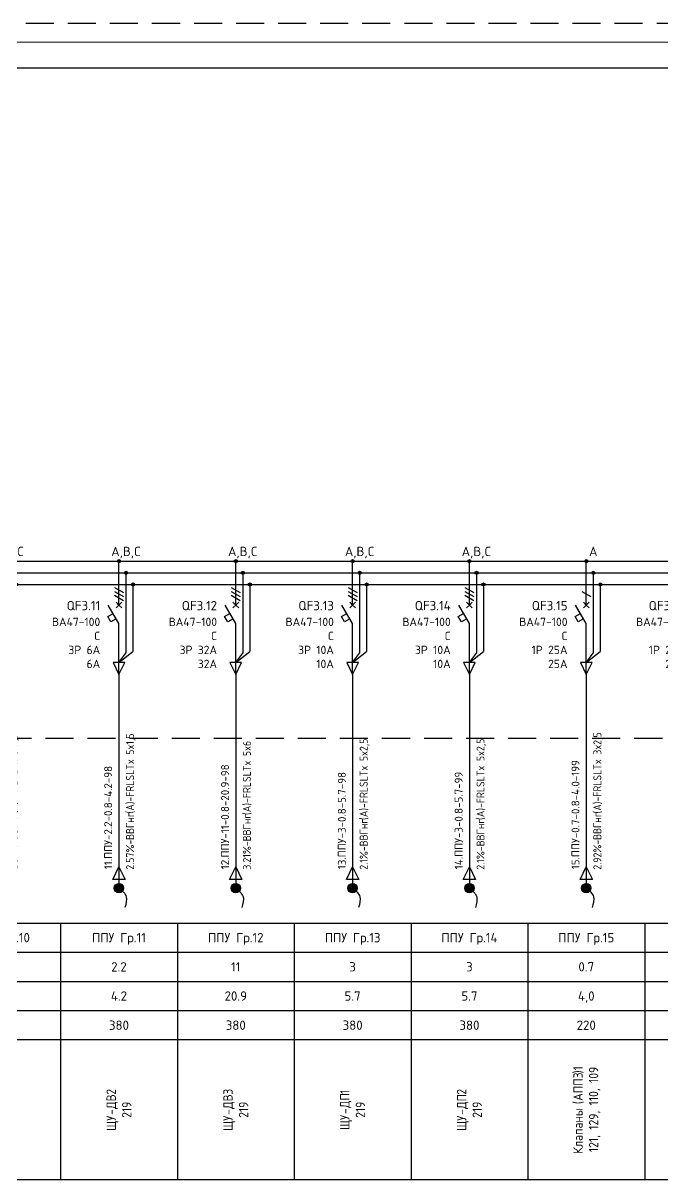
# Model space of a CAD drawing. Header units: millimetres. Extents: x -4379 to 694, y -18291 to 2656.
# Drawn here: x -1920.4 to -1783.7, y -1529.5 to -1281.7 of the extents above; entities that cross this region are included whole.
import ezdxf
from ezdxf.enums import TextEntityAlignment as Align

# ---------------------------------------------------------------- set-up
doc = ezdxf.new("R2010")
doc.units = ezdxf.units.MM
doc.linetypes.add('ACAD_ISO016W100', pattern=[9, 6, -3])
for name, color, linetype, lineweight in [('EL_TX', 7, 'Continuous', 25), ('ЭС АВ', 7, 'Continuous', 18), ('ЭС рамка', 7, 'Continuous', 18)]:
    doc.layers.add(name, color=color, linetype=linetype, lineweight=lineweight)
for name, color, linetype in [('Автомат защитный', 7, 'Continuous'), ('Принципиальная схема КТП -для ОДНОЛИНЕЙКИ', 7, 'Continuous'), ('ПРОВОДНИКИ', 7, 'Continuous'), ('Секция ППУ', 7, 'Continuous')]:
    doc.layers.add(name, color=color, linetype=linetype)
doc.styles.add('SLD_Style', font='isocpeur.ttf', dxfattribs={"width": 0.9})

# ---------------------------------------------------------------- blocks, each defined once
blk = doc.blocks.new('*U58')
h = blk.add_hatch(color=256)
h.dxf.hatch_style = 1
edge = h.paths.add_edge_path()
edge.add_ellipse((12.5, 132.5), major_axis=(0, 0.333), ratio=1, start_angle=0, end_angle=360)
h = blk.add_hatch(color=256)
h.dxf.hatch_style = 1
edge = h.paths.add_edge_path()
edge.add_ellipse((14, 130), major_axis=(0, 0.333), ratio=1, start_angle=0, end_angle=360)
h = blk.add_hatch(color=256)
h.dxf.hatch_style = 1
edge = h.paths.add_edge_path()
edge.add_ellipse((15.5, 127.5), major_axis=(0, 0.333), ratio=1, start_angle=0, end_angle=360)
at = {"lineweight": 30}
for p, q in [((14, 129.67), (14, 123.11)), ((15.5, 127.17), (15.5, 113.13)), ((14, 123.11), (14, 112.8)), ((0, 55), (25, 55)), ((0, 55), (0, 0)), ((25, 55), (25, 0)), ((0, 48.75), (25, 48.75)), ((0, 42.5), (25, 42.5)), ((0, 36.25), (25, 36.25))]:
    blk.add_line(p, q, dxfattribs=at)
at = {"layer": 'Автомат защитный', "lineweight": 30}
for p, q in [((12.5, 123.11), (12.5, 132.17)), ((11.54, 126.87), (13.46, 125.76)), ((11.54, 126.04), (13.46, 124.93)), ((11.54, 125.2), (13.46, 124.09)), ((12.5, 119.17), (10.22, 123.11)), ((10.1, 120.66), (11.26, 121.32)), ((10.77, 119.5), (10.1, 120.66)), ((11.92, 120.17), (10.77, 119.5)), ((12.5, 108.54), (12.5, 119.17))]:
    blk.add_line(p, q, dxfattribs=at)
blk.add_ellipse((12.5, 132.5), major_axis=(0, 0.333), ratio=1, start_param=-1.570796, end_param=4.712389, dxfattribs=at)
at = {"layer": 'Принципиальная схема КТП -для ОДНОЛИНЕЙКИ', "lineweight": 30}
for p, q in [((12.5, 108.54), (12.5, 99.73)), ((11.19, 64.32), (12.5, 67.06)), ((12.5, 67.06), (13.81, 64.32)), ((13.81, 64.32), (11.19, 64.32)), ((12.5, 64.32), (12.5, 62.5))]:
    blk.add_line(p, q, dxfattribs=at)
at = {"layer": 'ПРОВОДНИКИ', "lineweight": 30}
for p, q in [((12.5, 110.81), (15.5, 113.13)), ((12.5, 110.81), (14, 112.8)), ((13.75, 110.81), (11.25, 110.81)), ((11.25, 110.81), (12.5, 108.2)), ((12.5, 108.2), (13.75, 110.81)), ((11.19, 64.31), (12.5, 67.06)), ((12.5, 67.06), (13.81, 64.31)), ((13.81, 64.31), (11.19, 64.31))]:
    blk.add_line(p, q, dxfattribs=at)
at = {"layer": 'ПРОВОДНИКИ', "lineweight": 30, "ltscale": 100}
blk.add_line((12.5, 99.73), (12.5, 64.32), dxfattribs=at)
at = {"layer": 'ПРОВОДНИКИ', "color": 7, "linetype": 'Continuous', "lineweight": 30}
for centre in [(14, 130), (15.5, 127.5), (15.5, 127.5)]:
    blk.add_ellipse(centre, major_axis=(0, 0.333), ratio=1, start_param=-1.570796, end_param=4.712389, dxfattribs=at)
at = {"layer": 'ЭС АВ', "color": 7, "lineweight": 30}
for q in [(11.88, 123.74), (11.88, 122.49), (13.12, 123.74), (13.12, 122.49)]:
    blk.add_line((12.5, 123.11), q, dxfattribs=at)
at = {"layer": 'ЭС рамка', "color": 7, "linetype": 'Continuous', "lineweight": 30}
for p, q in [((0, 132.5), (12.17, 132.5)), ((12.83, 132.5), (25, 132.5))]:
    blk.add_line(p, q, dxfattribs=at)
at = {"layer": 'ЭС рамка', "color": 5, "linetype": 'Continuous', "lineweight": 30}
for p, q in [((0, 130), (13.67, 130)), ((14.33, 130), (25, 130))]:
    blk.add_line(p, q, dxfattribs=at)
at = {"layer": 'ЭС рамка', "color": 94, "linetype": 'Continuous', "lineweight": 30}
for p, q in [((0, 127.5), (15.17, 127.5)), ((15.83, 127.5), (25, 127.5))]:
    blk.add_line(p, q, dxfattribs=at)
at = {"layer": 'ЭС рамка', "lineweight": 30}
for p, q in [((25, 30), (0, 30)), ((25, 0), (0, 0))]:
    blk.add_line(p, q, dxfattribs=at)
at = {"style": 'SLD_Style'}
for tag, p in [('LABEL', (12.5, 51.88)), ('INSTALLEDPOWER', (12.5, 45.63)), ('CURRENT', (12.5, 39.37)), ('VOLTAGE', (12.5, 33.13))]:
    blk.add_attdef(tag, text='', height=2, dxfattribs=at).set_placement(p, align=Align.MIDDLE_CENTER)
blk.add_attdef('TEXT', text='', height=2, rotation=90, dxfattribs=at).set_placement((12.5, 15), align=Align.MIDDLE_CENTER)
at = {"layer": 'Автомат защитный', "style": 'SLD_Style'}
blk.add_attdef('PHASE', text='', height=2, dxfattribs=at).set_placement((14, 134.59), align=Align.MIDDLE_CENTER)
for tag, height, p in [('NUMBER', 2, (8.49, 122.99)), ('SWITCHTYPE', 1.8, (8.49, 119.5)), ('SWITCHRELEASE', 1.8, (8.49, 116.5)), ('SWITCHNOMINALCURRENT', 1.8, (8.49, 113.5)), ('SWITCHRELEASECURRENT', 1.8, (8.49, 110.5)), ('RCDTYPE', 1.8, (8.49, 107.5)), ('RCDSETPOINT', 1.8, (8.49, 104.5))]:
    blk.add_attdef(tag, text='', height=height, dxfattribs=at).set_placement(p, align=Align.MIDDLE_RIGHT)
blk.add_attdef('LINE_A', text='', height=1.7, rotation=90, dxfattribs=at).set_placement((10.19, 65.45), align=Align.MIDDLE_LEFT)
blk.add_attdef('LINE_B', text='', height=1.7, rotation=90, dxfattribs=at).set_placement((13.85, 65.45), align=Align.TOP_LEFT)
blk = doc.blocks.new('*U21')
at = {"linetype": 'ByBlock', "lineweight": 30}
h = blk.add_hatch(color=256, dxfattribs=at)
h.paths.add_polyline_path([(-0.4, 0.9, -0.414214), (0.92, 0.37), (0, -0.02)])
h.paths.add_polyline_path([(0.92, 0.37, -0.101228), (1, -0.02, -0.30039), (0.39, -0.94), (0, -0.02)])
h.paths.add_polyline_path([(-0.4, 0.9), (0.39, -0.94, -0.538), (-1, -0.02, -0.30039)])
blk.add_circle((0, -0.02), 1, dxfattribs=at)
blk.add_spline([(0, 0), (1.55, -1.88), (1.27, -4.16)], degree=3, dxfattribs=at)
blk = doc.blocks.new('*U57')
h = blk.add_hatch(color=256)
h.dxf.hatch_style = 1
edge = h.paths.add_edge_path()
edge.add_ellipse((12.5, 132.5), major_axis=(0, 0.333), ratio=1, start_angle=0, end_angle=360)
h = blk.add_hatch(color=256)
h.dxf.hatch_style = 1
edge = h.paths.add_edge_path()
edge.add_ellipse((14, 130), major_axis=(0, 0.333), ratio=1, start_angle=0, end_angle=360)
h = blk.add_hatch(color=256)
h.dxf.hatch_style = 1
edge = h.paths.add_edge_path()
edge.add_ellipse((15.5, 127.5), major_axis=(0, 0.333), ratio=1, start_angle=0, end_angle=360)
at = {"lineweight": 30}
for p, q in [((14, 129.67), (14, 123.11)), ((15.5, 127.17), (15.5, 113.13)), ((14, 123.11), (14, 112.8)), ((0, 55), (25, 55)), ((0, 55), (0, 0)), ((25, 55), (25, 0)), ((0, 48.75), (25, 48.75)), ((0, 42.5), (25, 42.5)), ((0, 36.25), (25, 36.25))]:
    blk.add_line(p, q, dxfattribs=at)
at = {"layer": 'Автомат защитный', "lineweight": 30}
for p, q in [((12.5, 123.11), (12.5, 132.17)), ((11.54, 126.04), (13.46, 124.93)), ((12.5, 119.17), (10.22, 123.11)), ((10.1, 120.66), (11.26, 121.32)), ((10.77, 119.5), (10.1, 120.66)), ((11.92, 120.17), (10.77, 119.5)), ((12.5, 108.54), (12.5, 119.17))]:
    blk.add_line(p, q, dxfattribs=at)
blk.add_ellipse((12.5, 132.5), major_axis=(0, 0.333), ratio=1, start_param=-1.570796, end_param=4.712389, dxfattribs=at)
at = {"layer": 'Принципиальная схема КТП -для ОДНОЛИНЕЙКИ', "lineweight": 30}
for p, q in [((12.5, 108.54), (12.5, 99.73)), ((11.19, 64.32), (12.5, 67.06)), ((12.5, 67.06), (13.81, 64.32)), ((13.81, 64.32), (11.19, 64.32)), ((12.5, 64.32), (12.5, 62.5))]:
    blk.add_line(p, q, dxfattribs=at)
at = {"layer": 'ПРОВОДНИКИ', "lineweight": 30}
for p, q in [((12.5, 110.81), (15.5, 113.13)), ((12.5, 110.81), (14, 112.8)), ((13.75, 110.81), (11.25, 110.81)), ((11.25, 110.81), (12.5, 108.2)), ((12.5, 108.2), (13.75, 110.81)), ((11.19, 64.31), (12.5, 67.06)), ((12.5, 67.06), (13.81, 64.31)), ((13.81, 64.31), (11.19, 64.31))]:
    blk.add_line(p, q, dxfattribs=at)
at = {"layer": 'ПРОВОДНИКИ', "lineweight": 30, "ltscale": 100}
blk.add_line((12.5, 99.73), (12.5, 64.32), dxfattribs=at)
at = {"layer": 'ПРОВОДНИКИ', "color": 7, "linetype": 'Continuous', "lineweight": 30}
for centre in [(14, 130), (15.5, 127.5), (15.5, 127.5)]:
    blk.add_ellipse(centre, major_axis=(0, 0.333), ratio=1, start_param=-1.570796, end_param=4.712389, dxfattribs=at)
at = {"layer": 'ЭС АВ', "color": 7, "lineweight": 30}
for q in [(11.88, 123.74), (11.88, 122.49), (13.12, 123.74), (13.12, 122.49)]:
    blk.add_line((12.5, 123.11), q, dxfattribs=at)
at = {"layer": 'ЭС рамка', "color": 7, "linetype": 'Continuous', "lineweight": 30}
for p, q in [((0, 132.5), (12.17, 132.5)), ((12.83, 132.5), (25, 132.5))]:
    blk.add_line(p, q, dxfattribs=at)
at = {"layer": 'ЭС рамка', "color": 5, "linetype": 'Continuous', "lineweight": 30}
for p, q in [((0, 130), (13.67, 130)), ((14.33, 130), (25, 130))]:
    blk.add_line(p, q, dxfattribs=at)
at = {"layer": 'ЭС рамка', "color": 94, "linetype": 'Continuous', "lineweight": 30}
for p, q in [((0, 127.5), (15.17, 127.5)), ((15.83, 127.5), (25, 127.5))]:
    blk.add_line(p, q, dxfattribs=at)
at = {"layer": 'ЭС рамка', "lineweight": 30}
for p, q in [((25, 30), (0, 30)), ((25, 0), (0, 0))]:
    blk.add_line(p, q, dxfattribs=at)
at = {"style": 'SLD_Style'}
for tag, p in [('LABEL', (12.5, 51.88)), ('INSTALLEDPOWER', (12.5, 45.63)), ('CURRENT', (12.5, 39.37)), ('VOLTAGE', (12.5, 33.13))]:
    blk.add_attdef(tag, text='', height=2, dxfattribs=at).set_placement(p, align=Align.MIDDLE_CENTER)
blk.add_attdef('TEXT', text='', height=2, rotation=90, dxfattribs=at).set_placement((12.5, 15), align=Align.MIDDLE_CENTER)
at = {"layer": 'Автомат защитный', "style": 'SLD_Style'}
blk.add_attdef('PHASE', text='', height=2, dxfattribs=at).set_placement((14, 134.59), align=Align.MIDDLE_CENTER)
for tag, height, p in [('NUMBER', 2, (8.49, 122.99)), ('SWITCHTYPE', 1.8, (8.49, 119.5)), ('SWITCHRELEASE', 1.8, (8.49, 116.5)), ('SWITCHNOMINALCURRENT', 1.8, (8.49, 113.5)), ('SWITCHRELEASECURRENT', 1.8, (8.49, 110.5)), ('RCDTYPE', 1.8, (8.49, 107.5)), ('RCDSETPOINT', 1.8, (8.49, 104.5))]:
    blk.add_attdef(tag, text='', height=height, dxfattribs=at).set_placement(p, align=Align.MIDDLE_RIGHT)
blk.add_attdef('LINE_A', text='', height=1.7, rotation=90, dxfattribs=at).set_placement((10.19, 65.45), align=Align.MIDDLE_LEFT)
blk.add_attdef('LINE_B', text='', height=1.7, rotation=90, dxfattribs=at).set_placement((13.85, 65.45), align=Align.TOP_LEFT)

msp = doc.modelspace()

# ---------------------------------------------------------------- linework, layer by layer
at = {"layer": 'EL_TX', "color": 7, "linetype": 'ACAD_ISO016W100', "elevation": -0.006}
msp.add_lwpolyline([(-1720.574, -1434.905), (-2171.79, -1434.905), (-2171.79, -1281.729), (-1720.574, -1281.729)], close=True, dxfattribs=at)
at = {"layer": 'EL_TX', "color": 0, "ltscale": 0.2}
for points, elevation in [([(-2569.68, -1285.92), (-1619.972, -1285.737)], -0.011), ([(-2514.007, -1291.276), (-1670.962, -1291.28)], -0.004)]:
    msp.add_lwpolyline(points, dxfattribs=dict(at, elevation=elevation))

# ---------------------------------------------------------------- block references
at = {"layer": 'Секция ППУ', "lineweight": 0}
ref = msp.add_blockref('*U58', (-1937.36, -1529.464, -0.006), dxfattribs=at)
ref.add_attrib('LABEL', 'ППУ Гр.10', dxfattribs={"layer": '0', "height": 2, "style": 'SLD_Style'}).set_placement((-1924.86, -1477.589, -0.006), align=Align.MIDDLE_CENTER)
ref.add_attrib('INSTALLEDPOWER', '2.2', dxfattribs={"layer": '0', "height": 2, "style": 'SLD_Style'}).set_placement((-1924.86, -1483.839, -0.006), align=Align.MIDDLE_CENTER)
ref.add_attrib('CURRENT', '4.2', dxfattribs={"layer": '0', "height": 2, "style": 'SLD_Style'}).set_placement((-1924.86, -1490.089, -0.006), align=Align.MIDDLE_CENTER)
ref.add_attrib('VOLTAGE', '380', dxfattribs={"layer": '0', "height": 2, "style": 'SLD_Style'}).set_placement((-1924.86, -1496.339, -0.006), align=Align.MIDDLE_CENTER)
ref.add_attrib('LINE_A', ' 10.ППУ-2.2-0.8-4.2-98', dxfattribs={"layer": 'Автомат защитный', "height": 1.7, "rotation": 90, "style": 'SLD_Style'}).set_placement((-1927.165, -1464.012, -0.006), align=Align.MIDDLE_LEFT)
ref.add_attrib('LINE_B_001', ' 2.57%%%-', (-1921.639, -1464.012, -0.006), dxfattribs={"layer": 'Автомат защитный', "height": 1.7, "rotation": 90, "style": 'SLD_Style', "width": 0.9})
ref.add_attrib('PHASE', 'A,B,C', dxfattribs={"layer": 'Автомат защитный', "height": 2, "style": 'SLD_Style'}).set_placement((-1923.36, -1394.873, -0.006), align=Align.MIDDLE_CENTER)
ref.add_attrib('NUMBER', 'QF3.10', dxfattribs={"layer": 'Автомат защитный', "height": 2, "style": 'SLD_Style'}).set_placement((-1928.871, -1406.477, -0.006), align=Align.MIDDLE_RIGHT)
ref.add_attrib('SWITCHTYPE', 'ВА47-100', dxfattribs={"layer": 'Автомат защитный', "height": 1.8, "style": 'SLD_Style'}).set_placement((-1928.871, -1409.964, -0.006), align=Align.MIDDLE_RIGHT)
ref.add_attrib('SWITCHRELEASE', 'C', dxfattribs={"layer": 'Автомат защитный', "height": 1.8, "style": 'SLD_Style'}).set_placement((-1928.871, -1412.964, -0.006), align=Align.MIDDLE_RIGHT)
ref.add_attrib('SWITCHNOMINALCURRENT', '3Р 6А', dxfattribs={"layer": 'Автомат защитный', "height": 1.8, "style": 'SLD_Style'}).set_placement((-1928.871, -1415.964, -0.006), align=Align.MIDDLE_RIGHT)
ref.add_attrib('SWITCHRELEASECURRENT', '6А', dxfattribs={"layer": 'Автомат защитный', "height": 1.8, "style": 'SLD_Style'}).set_placement((-1928.871, -1418.964, -0.006), align=Align.MIDDLE_RIGHT)
ref.add_attrib('TEXT_001', 'ЩУ', (-1925.526, -1518.784, -0.006), dxfattribs={"layer": '0', "height": 2, "rotation": 90, "style": 'SLD_Style', "width": 0.9})
ref.add_attrib('LINE_B_002', 'ВВГнг', (-1921.639, -1456.668, -0.006), dxfattribs={"layer": 'Автомат защитный', "height": 1.7, "rotation": 90, "style": 'SLD_Style', "width": 0.9})
ref.add_attrib('LINE_B_003', '(', (-1921.639, -1451.007, -0.006), dxfattribs={"layer": 'Автомат защитный', "height": 1.7, "rotation": 90, "style": 'SLD_Style', "width": 0.9})
ref.add_attrib('LINE_B_004', 'А', (-1921.639, -1450.395, -0.006), dxfattribs={"layer": 'Автомат защитный', "height": 1.7, "rotation": 90, "style": 'SLD_Style', "width": 0.9})
ref.add_attrib('LINE_B_005', ')-FRLSLTx 5x1,5', (-1921.639, -1449.018, -0.006), dxfattribs={"layer": 'Автомат защитный', "height": 1.7, "rotation": 90, "style": 'SLD_Style', "width": 0.9})
ref.add_attrib('TEXT_002', '-', (-1925.526, -1515.364, -0.006), dxfattribs={"layer": '0', "height": 2, "rotation": 90, "style": 'SLD_Style', "width": 0.9})
ref.add_attrib('TEXT_003', 'ДВ', (-1925.526, -1514.104, -0.006), dxfattribs={"layer": '0', "height": 2, "rotation": 90, "style": 'SLD_Style', "width": 0.9})
ref.add_attrib('TEXT_004', '1', (-1925.526, -1511.044, -0.006), dxfattribs={"layer": '0', "height": 2, "rotation": 90, "style": 'SLD_Style', "width": 0.9})
ref.add_attrib('TEXT_005', '219', (-1922.193, -1516.174, -0.006), dxfattribs={"layer": '0', "height": 2, "rotation": 90, "style": 'SLD_Style', "width": 0.9})
ref = msp.add_blockref('*U58', (-1912.36, -1529.464, -0.006), dxfattribs=at)
ref.add_attrib('LABEL', 'ППУ Гр.11', dxfattribs={"layer": '0', "height": 2, "style": 'SLD_Style'}).set_placement((-1899.86, -1477.589, -0.006), align=Align.MIDDLE_CENTER)
ref.add_attrib('INSTALLEDPOWER', '2.2', dxfattribs={"layer": '0', "height": 2, "style": 'SLD_Style'}).set_placement((-1899.86, -1483.839, -0.006), align=Align.MIDDLE_CENTER)
ref.add_attrib('CURRENT', '4.2', dxfattribs={"layer": '0', "height": 2, "style": 'SLD_Style'}).set_placement((-1899.86, -1490.089, -0.006), align=Align.MIDDLE_CENTER)
ref.add_attrib('VOLTAGE', '380', dxfattribs={"layer": '0', "height": 2, "style": 'SLD_Style'}).set_placement((-1899.86, -1496.339, -0.006), align=Align.MIDDLE_CENTER)
ref.add_attrib('LINE_A', ' 11.ППУ-2.2-0.8-4.2-98', dxfattribs={"layer": 'Автомат защитный', "height": 1.7, "rotation": 90, "style": 'SLD_Style'}).set_placement((-1902.165, -1464.012, -0.006), align=Align.MIDDLE_LEFT)
ref.add_attrib('LINE_B_001', ' 2.57%%%-', (-1896.639, -1464.012, -0.006), dxfattribs={"layer": 'Автомат защитный', "height": 1.7, "rotation": 90, "style": 'SLD_Style', "width": 0.9})
ref.add_attrib('PHASE', 'A,B,C', dxfattribs={"layer": 'Автомат защитный', "height": 2, "style": 'SLD_Style'}).set_placement((-1898.36, -1394.873, -0.006), align=Align.MIDDLE_CENTER)
ref.add_attrib('NUMBER', 'QF3.11', dxfattribs={"layer": 'Автомат защитный', "height": 2, "style": 'SLD_Style'}).set_placement((-1903.871, -1406.477, -0.006), align=Align.MIDDLE_RIGHT)
ref.add_attrib('SWITCHTYPE', 'ВА47-100', dxfattribs={"layer": 'Автомат защитный', "height": 1.8, "style": 'SLD_Style'}).set_placement((-1903.871, -1409.964, -0.006), align=Align.MIDDLE_RIGHT)
ref.add_attrib('SWITCHRELEASE', 'C', dxfattribs={"layer": 'Автомат защитный', "height": 1.8, "style": 'SLD_Style'}).set_placement((-1903.871, -1412.964, -0.006), align=Align.MIDDLE_RIGHT)
ref.add_attrib('SWITCHNOMINALCURRENT', '3Р 6А', dxfattribs={"layer": 'Автомат защитный', "height": 1.8, "style": 'SLD_Style'}).set_placement((-1903.871, -1415.964, -0.006), align=Align.MIDDLE_RIGHT)
ref.add_attrib('SWITCHRELEASECURRENT', '6А', dxfattribs={"layer": 'Автомат защитный', "height": 1.8, "style": 'SLD_Style'}).set_placement((-1903.871, -1418.964, -0.006), align=Align.MIDDLE_RIGHT)
ref.add_attrib('TEXT_001', 'ЩУ', (-1900.526, -1518.964, -0.006), dxfattribs={"layer": '0', "height": 2, "rotation": 90, "style": 'SLD_Style', "width": 0.9})
ref.add_attrib('LINE_B_002', 'ВВГнг', (-1896.639, -1456.668, -0.006), dxfattribs={"layer": 'Автомат защитный', "height": 1.7, "rotation": 90, "style": 'SLD_Style', "width": 0.9})
ref.add_attrib('LINE_B_003', '(', (-1896.639, -1451.007, -0.006), dxfattribs={"layer": 'Автомат защитный', "height": 1.7, "rotation": 90, "style": 'SLD_Style', "width": 0.9})
ref.add_attrib('LINE_B_004', 'А', (-1896.639, -1450.395, -0.006), dxfattribs={"layer": 'Автомат защитный', "height": 1.7, "rotation": 90, "style": 'SLD_Style', "width": 0.9})
ref.add_attrib('LINE_B_005', ')-FRLSLTx 5x1,5', (-1896.639, -1449.018, -0.006), dxfattribs={"layer": 'Автомат защитный', "height": 1.7, "rotation": 90, "style": 'SLD_Style', "width": 0.9})
ref.add_attrib('TEXT_002', '-', (-1900.526, -1515.544, -0.006), dxfattribs={"layer": '0', "height": 2, "rotation": 90, "style": 'SLD_Style', "width": 0.9})
ref.add_attrib('TEXT_003', 'ДВ', (-1900.526, -1514.284, -0.006), dxfattribs={"layer": '0', "height": 2, "rotation": 90, "style": 'SLD_Style', "width": 0.9})
ref.add_attrib('TEXT_004', '2', (-1900.526, -1511.224, -0.006), dxfattribs={"layer": '0', "height": 2, "rotation": 90, "style": 'SLD_Style', "width": 0.9})
ref.add_attrib('TEXT_005', '219', (-1897.193, -1516.174, -0.006), dxfattribs={"layer": '0', "height": 2, "rotation": 90, "style": 'SLD_Style', "width": 0.9})
ref = msp.add_blockref('*U58', (-1887.36, -1529.464, -0.006), dxfattribs=at)
ref.add_attrib('LABEL', 'ППУ Гр.12', dxfattribs={"layer": '0', "height": 2, "style": 'SLD_Style'}).set_placement((-1874.86, -1477.589, -0.006), align=Align.MIDDLE_CENTER)
ref.add_attrib('INSTALLEDPOWER', '11', dxfattribs={"layer": '0', "height": 2, "style": 'SLD_Style'}).set_placement((-1874.86, -1483.839, -0.006), align=Align.MIDDLE_CENTER)
ref.add_attrib('CURRENT', '20.9', dxfattribs={"layer": '0', "height": 2, "style": 'SLD_Style'}).set_placement((-1874.86, -1490.089, -0.006), align=Align.MIDDLE_CENTER)
ref.add_attrib('VOLTAGE', '380', dxfattribs={"layer": '0', "height": 2, "style": 'SLD_Style'}).set_placement((-1874.86, -1496.339, -0.006), align=Align.MIDDLE_CENTER)
ref.add_attrib('LINE_A', ' 12.ППУ-11-0.8-20.9-98', dxfattribs={"layer": 'Автомат защитный', "height": 1.7, "rotation": 90, "style": 'SLD_Style'}).set_placement((-1877.165, -1464.012, -0.006), align=Align.MIDDLE_LEFT)
ref.add_attrib('LINE_B_001', ' 3.21%%%-', (-1871.639, -1464.012, -0.006), dxfattribs={"layer": 'Автомат защитный', "height": 1.7, "rotation": 90, "style": 'SLD_Style', "width": 0.9})
ref.add_attrib('PHASE', 'A,B,C', dxfattribs={"layer": 'Автомат защитный', "height": 2, "style": 'SLD_Style'}).set_placement((-1873.36, -1394.873, -0.006), align=Align.MIDDLE_CENTER)
ref.add_attrib('NUMBER', 'QF3.12', dxfattribs={"layer": 'Автомат защитный', "height": 2, "style": 'SLD_Style'}).set_placement((-1878.871, -1406.477, -0.006), align=Align.MIDDLE_RIGHT)
ref.add_attrib('SWITCHTYPE', 'ВА47-100', dxfattribs={"layer": 'Автомат защитный', "height": 1.8, "style": 'SLD_Style'}).set_placement((-1878.871, -1409.964, -0.006), align=Align.MIDDLE_RIGHT)
ref.add_attrib('SWITCHRELEASE', 'C', dxfattribs={"layer": 'Автомат защитный', "height": 1.8, "style": 'SLD_Style'}).set_placement((-1878.871, -1412.964, -0.006), align=Align.MIDDLE_RIGHT)
ref.add_attrib('SWITCHNOMINALCURRENT', '3Р 32А', dxfattribs={"layer": 'Автомат защитный', "height": 1.8, "style": 'SLD_Style'}).set_placement((-1878.871, -1415.964, -0.006), align=Align.MIDDLE_RIGHT)
ref.add_attrib('SWITCHRELEASECURRENT', '32А', dxfattribs={"layer": 'Автомат защитный', "height": 1.8, "style": 'SLD_Style'}).set_placement((-1878.871, -1418.964, -0.006), align=Align.MIDDLE_RIGHT)
ref.add_attrib('TEXT_001', 'ЩУ', (-1875.526, -1518.964, -0.006), dxfattribs={"layer": '0', "height": 2, "rotation": 90, "style": 'SLD_Style', "width": 0.9})
ref.add_attrib('LINE_B_002', 'ВВГнг', (-1871.639, -1456.974, -0.006), dxfattribs={"layer": 'Автомат защитный', "height": 1.7, "rotation": 90, "style": 'SLD_Style', "width": 0.9})
ref.add_attrib('LINE_B_003', '(', (-1871.639, -1451.313, -0.006), dxfattribs={"layer": 'Автомат защитный', "height": 1.7, "rotation": 90, "style": 'SLD_Style', "width": 0.9})
ref.add_attrib('LINE_B_004', 'А', (-1871.639, -1450.701, -0.006), dxfattribs={"layer": 'Автомат защитный', "height": 1.7, "rotation": 90, "style": 'SLD_Style', "width": 0.9})
ref.add_attrib('LINE_B_005', ')-FRLSLTx 5x6', (-1871.639, -1449.324, -0.006), dxfattribs={"layer": 'Автомат защитный', "height": 1.7, "rotation": 90, "style": 'SLD_Style', "width": 0.9})
ref.add_attrib('TEXT_002', '-', (-1875.526, -1515.544, -0.006), dxfattribs={"layer": '0', "height": 2, "rotation": 90, "style": 'SLD_Style', "width": 0.9})
ref.add_attrib('TEXT_003', 'ДВ', (-1875.526, -1514.284, -0.006), dxfattribs={"layer": '0', "height": 2, "rotation": 90, "style": 'SLD_Style', "width": 0.9})
ref.add_attrib('TEXT_004', '3', (-1875.526, -1511.224, -0.006), dxfattribs={"layer": '0', "height": 2, "rotation": 90, "style": 'SLD_Style', "width": 0.9})
ref.add_attrib('TEXT_005', '219', (-1872.193, -1516.174, -0.006), dxfattribs={"layer": '0', "height": 2, "rotation": 90, "style": 'SLD_Style', "width": 0.9})
ref = msp.add_blockref('*U58', (-1862.36, -1529.464, -0.006), dxfattribs=at)
ref.add_attrib('LABEL', 'ППУ Гр.13', dxfattribs={"layer": '0', "height": 2, "style": 'SLD_Style'}).set_placement((-1849.86, -1477.589, -0.006), align=Align.MIDDLE_CENTER)
ref.add_attrib('INSTALLEDPOWER', '3', dxfattribs={"layer": '0', "height": 2, "style": 'SLD_Style'}).set_placement((-1849.86, -1483.839, -0.006), align=Align.MIDDLE_CENTER)
ref.add_attrib('CURRENT', '5.7', dxfattribs={"layer": '0', "height": 2, "style": 'SLD_Style'}).set_placement((-1849.86, -1490.089, -0.006), align=Align.MIDDLE_CENTER)
ref.add_attrib('VOLTAGE', '380', dxfattribs={"layer": '0', "height": 2, "style": 'SLD_Style'}).set_placement((-1849.86, -1496.339, -0.006), align=Align.MIDDLE_CENTER)
ref.add_attrib('LINE_A', ' 13.ППУ-3-0.8-5.7-98', dxfattribs={"layer": 'Автомат защитный', "height": 1.7, "rotation": 90, "style": 'SLD_Style'}).set_placement((-1852.165, -1464.012, -0.006), align=Align.MIDDLE_LEFT)
ref.add_attrib('LINE_B_001', ' 2.1%%%-', (-1846.639, -1464.012, -0.006), dxfattribs={"layer": 'Автомат защитный', "height": 1.7, "rotation": 90, "style": 'SLD_Style', "width": 0.9})
ref.add_attrib('PHASE', 'A,B,C', dxfattribs={"layer": 'Автомат защитный', "height": 2, "style": 'SLD_Style'}).set_placement((-1848.36, -1394.873, -0.006), align=Align.MIDDLE_CENTER)
ref.add_attrib('NUMBER', 'QF3.13', dxfattribs={"layer": 'Автомат защитный', "height": 2, "style": 'SLD_Style'}).set_placement((-1853.871, -1406.477, -0.006), align=Align.MIDDLE_RIGHT)
ref.add_attrib('SWITCHTYPE', 'ВА47-100', dxfattribs={"layer": 'Автомат защитный', "height": 1.8, "style": 'SLD_Style'}).set_placement((-1853.871, -1409.964, -0.006), align=Align.MIDDLE_RIGHT)
ref.add_attrib('SWITCHRELEASE', 'C', dxfattribs={"layer": 'Автомат защитный', "height": 1.8, "style": 'SLD_Style'}).set_placement((-1853.871, -1412.964, -0.006), align=Align.MIDDLE_RIGHT)
ref.add_attrib('SWITCHNOMINALCURRENT', '3Р 10А', dxfattribs={"layer": 'Автомат защитный', "height": 1.8, "style": 'SLD_Style'}).set_placement((-1853.871, -1415.964, -0.006), align=Align.MIDDLE_RIGHT)
ref.add_attrib('SWITCHRELEASECURRENT', '10А', dxfattribs={"layer": 'Автомат защитный', "height": 1.8, "style": 'SLD_Style'}).set_placement((-1853.871, -1418.964, -0.006), align=Align.MIDDLE_RIGHT)
ref.add_attrib('TEXT_001', 'ЩУ', (-1850.526, -1518.784, -0.006), dxfattribs={"layer": '0', "height": 2, "rotation": 90, "style": 'SLD_Style', "width": 0.9})
ref.add_attrib('LINE_B_002', 'ВВГнг', (-1846.639, -1458.045, -0.006), dxfattribs={"layer": 'Автомат защитный', "height": 1.7, "rotation": 90, "style": 'SLD_Style', "width": 0.9})
ref.add_attrib('LINE_B_003', '(', (-1846.639, -1452.384, -0.006), dxfattribs={"layer": 'Автомат защитный', "height": 1.7, "rotation": 90, "style": 'SLD_Style', "width": 0.9})
ref.add_attrib('LINE_B_004', 'А', (-1846.639, -1451.772, -0.006), dxfattribs={"layer": 'Автомат защитный', "height": 1.7, "rotation": 90, "style": 'SLD_Style', "width": 0.9})
ref.add_attrib('LINE_B_005', ')-FRLSLTx 5x2,5', (-1846.639, -1450.395, -0.006), dxfattribs={"layer": 'Автомат защитный', "height": 1.7, "rotation": 90, "style": 'SLD_Style', "width": 0.9})
ref.add_attrib('TEXT_002', '-', (-1850.526, -1515.364, -0.006), dxfattribs={"layer": '0', "height": 2, "rotation": 90, "style": 'SLD_Style', "width": 0.9})
ref.add_attrib('TEXT_003', 'ДП', (-1850.526, -1514.104, -0.006), dxfattribs={"layer": '0', "height": 2, "rotation": 90, "style": 'SLD_Style', "width": 0.9})
ref.add_attrib('TEXT_004', '1', (-1850.526, -1511.044, -0.006), dxfattribs={"layer": '0', "height": 2, "rotation": 90, "style": 'SLD_Style', "width": 0.9})
ref.add_attrib('TEXT_005', '219', (-1847.193, -1516.174, -0.006), dxfattribs={"layer": '0', "height": 2, "rotation": 90, "style": 'SLD_Style', "width": 0.9})
ref = msp.add_blockref('*U58', (-1837.36, -1529.464, -0.006), dxfattribs=at)
ref.add_attrib('LABEL', 'ППУ Гр.14', dxfattribs={"layer": '0', "height": 2, "style": 'SLD_Style'}).set_placement((-1824.86, -1477.589, -0.006), align=Align.MIDDLE_CENTER)
ref.add_attrib('INSTALLEDPOWER', '3', dxfattribs={"layer": '0', "height": 2, "style": 'SLD_Style'}).set_placement((-1824.86, -1483.839, -0.006), align=Align.MIDDLE_CENTER)
ref.add_attrib('CURRENT', '5.7', dxfattribs={"layer": '0', "height": 2, "style": 'SLD_Style'}).set_placement((-1824.86, -1490.089, -0.006), align=Align.MIDDLE_CENTER)
ref.add_attrib('VOLTAGE', '380', dxfattribs={"layer": '0', "height": 2, "style": 'SLD_Style'}).set_placement((-1824.86, -1496.339, -0.006), align=Align.MIDDLE_CENTER)
ref.add_attrib('LINE_A', ' 14.ППУ-3-0.8-5.7-99', dxfattribs={"layer": 'Автомат защитный', "height": 1.7, "rotation": 90, "style": 'SLD_Style'}).set_placement((-1827.165, -1464.012, -0.006), align=Align.MIDDLE_LEFT)
ref.add_attrib('LINE_B_001', ' 2.1%%%-', (-1821.639, -1464.012, -0.006), dxfattribs={"layer": 'Автомат защитный', "height": 1.7, "rotation": 90, "style": 'SLD_Style', "width": 0.9})
ref.add_attrib('PHASE', 'A,B,C', dxfattribs={"layer": 'Автомат защитный', "height": 2, "style": 'SLD_Style'}).set_placement((-1823.36, -1394.873, -0.006), align=Align.MIDDLE_CENTER)
ref.add_attrib('NUMBER', 'QF3.14', dxfattribs={"layer": 'Автомат защитный', "height": 2, "style": 'SLD_Style'}).set_placement((-1828.871, -1406.477, -0.006), align=Align.MIDDLE_RIGHT)
ref.add_attrib('SWITCHTYPE', 'ВА47-100', dxfattribs={"layer": 'Автомат защитный', "height": 1.8, "style": 'SLD_Style'}).set_placement((-1828.871, -1409.964, -0.006), align=Align.MIDDLE_RIGHT)
ref.add_attrib('SWITCHRELEASE', 'C', dxfattribs={"layer": 'Автомат защитный', "height": 1.8, "style": 'SLD_Style'}).set_placement((-1828.871, -1412.964, -0.006), align=Align.MIDDLE_RIGHT)
ref.add_attrib('SWITCHNOMINALCURRENT', '3Р 10А', dxfattribs={"layer": 'Автомат защитный', "height": 1.8, "style": 'SLD_Style'}).set_placement((-1828.871, -1415.964, -0.006), align=Align.MIDDLE_RIGHT)
ref.add_attrib('SWITCHRELEASECURRENT', '10А', dxfattribs={"layer": 'Автомат защитный', "height": 1.8, "style": 'SLD_Style'}).set_placement((-1828.871, -1418.964, -0.006), align=Align.MIDDLE_RIGHT)
ref.add_attrib('TEXT_001', 'ЩУ', (-1825.526, -1518.964, -0.006), dxfattribs={"layer": '0', "height": 2, "rotation": 90, "style": 'SLD_Style', "width": 0.9})
ref.add_attrib('LINE_B_002', 'ВВГнг', (-1821.639, -1458.045, -0.006), dxfattribs={"layer": 'Автомат защитный', "height": 1.7, "rotation": 90, "style": 'SLD_Style', "width": 0.9})
ref.add_attrib('LINE_B_003', '(', (-1821.639, -1452.384, -0.006), dxfattribs={"layer": 'Автомат защитный', "height": 1.7, "rotation": 90, "style": 'SLD_Style', "width": 0.9})
ref.add_attrib('LINE_B_004', 'А', (-1821.639, -1451.772, -0.006), dxfattribs={"layer": 'Автомат защитный', "height": 1.7, "rotation": 90, "style": 'SLD_Style', "width": 0.9})
ref.add_attrib('LINE_B_005', ')-FRLSLTx 5x2,5', (-1821.639, -1450.395, -0.006), dxfattribs={"layer": 'Автомат защитный', "height": 1.7, "rotation": 90, "style": 'SLD_Style', "width": 0.9})
ref.add_attrib('TEXT_002', '-', (-1825.526, -1515.544, -0.006), dxfattribs={"layer": '0', "height": 2, "rotation": 90, "style": 'SLD_Style', "width": 0.9})
ref.add_attrib('TEXT_003', 'ДП', (-1825.526, -1514.284, -0.006), dxfattribs={"layer": '0', "height": 2, "rotation": 90, "style": 'SLD_Style', "width": 0.9})
ref.add_attrib('TEXT_004', '2', (-1825.526, -1511.224, -0.006), dxfattribs={"layer": '0', "height": 2, "rotation": 90, "style": 'SLD_Style', "width": 0.9})
ref.add_attrib('TEXT_005', '219', (-1822.193, -1516.174, -0.006), dxfattribs={"layer": '0', "height": 2, "rotation": 90, "style": 'SLD_Style', "width": 0.9})
ref = msp.add_blockref('*U57', (-1812.36, -1529.464, -0.006), dxfattribs=at)
ref.add_attrib('LABEL', 'ППУ Гр.15', dxfattribs={"layer": '0', "height": 2, "style": 'SLD_Style'}).set_placement((-1799.86, -1477.589, -0.006), align=Align.MIDDLE_CENTER)
ref.add_attrib('INSTALLEDPOWER', '0.7', dxfattribs={"layer": '0', "height": 2, "style": 'SLD_Style'}).set_placement((-1799.86, -1483.839, -0.006), align=Align.MIDDLE_CENTER)
ref.add_attrib('CURRENT', '4,0', dxfattribs={"layer": '0', "height": 2, "style": 'SLD_Style'}).set_placement((-1799.86, -1490.089, -0.006), align=Align.MIDDLE_CENTER)
ref.add_attrib('VOLTAGE', '220', dxfattribs={"layer": '0', "height": 2, "style": 'SLD_Style'}).set_placement((-1799.86, -1496.339, -0.006), align=Align.MIDDLE_CENTER)
ref.add_attrib('LINE_A', ' 15.ППУ-0.7-0.8-4.0-199', dxfattribs={"layer": 'Автомат защитный', "height": 1.7, "rotation": 90, "style": 'SLD_Style'}).set_placement((-1802.165, -1464.012, -0.006), align=Align.MIDDLE_LEFT)
ref.add_attrib('LINE_B_001', ' 2.92%%%-', (-1796.639, -1464.012, -0.006), dxfattribs={"layer": 'Автомат защитный', "height": 1.7, "rotation": 90, "style": 'SLD_Style', "width": 0.9})
ref.add_attrib('PHASE', 'A', dxfattribs={"layer": 'Автомат защитный', "height": 2, "style": 'SLD_Style'}).set_placement((-1798.36, -1394.873, -0.006), align=Align.MIDDLE_CENTER)
ref.add_attrib('NUMBER', 'QF3.15', dxfattribs={"layer": 'Автомат защитный', "height": 2, "style": 'SLD_Style'}).set_placement((-1803.871, -1406.477, -0.006), align=Align.MIDDLE_RIGHT)
ref.add_attrib('SWITCHTYPE', 'ВА47-100', dxfattribs={"layer": 'Автомат защитный', "height": 1.8, "style": 'SLD_Style'}).set_placement((-1803.871, -1409.964, -0.006), align=Align.MIDDLE_RIGHT)
ref.add_attrib('SWITCHRELEASE', 'C', dxfattribs={"layer": 'Автомат защитный', "height": 1.8, "style": 'SLD_Style'}).set_placement((-1803.871, -1412.964, -0.006), align=Align.MIDDLE_RIGHT)
ref.add_attrib('SWITCHNOMINALCURRENT', '1Р 25А', dxfattribs={"layer": 'Автомат защитный', "height": 1.8, "style": 'SLD_Style'}).set_placement((-1803.871, -1415.964, -0.006), align=Align.MIDDLE_RIGHT)
ref.add_attrib('SWITCHRELEASECURRENT', '25А', dxfattribs={"layer": 'Автомат защитный', "height": 1.8, "style": 'SLD_Style'}).set_placement((-1803.871, -1418.964, -0.006), align=Align.MIDDLE_RIGHT)
ref.add_attrib('TEXT_001', 'Клапаны ', (-1800.626, -1523.869, -0.006), dxfattribs={"layer": '0', "height": 2, "rotation": 90, "style": 'SLD_Style', "width": 0.9})
ref.add_attrib('LINE_B_002', 'ВВГнг', (-1796.639, -1456.668, -0.006), dxfattribs={"layer": 'Автомат защитный', "height": 1.7, "rotation": 90, "style": 'SLD_Style', "width": 0.9})
ref.add_attrib('LINE_B_003', '(', (-1796.639, -1451.007, -0.006), dxfattribs={"layer": 'Автомат защитный', "height": 1.7, "rotation": 90, "style": 'SLD_Style', "width": 0.9})
ref.add_attrib('LINE_B_004', 'А', (-1796.639, -1450.395, -0.006), dxfattribs={"layer": 'Автомат защитный', "height": 1.7, "rotation": 90, "style": 'SLD_Style', "width": 0.9})
ref.add_attrib('LINE_B_005', ')-FRLSLTx 3x2,5', (-1796.639, -1449.018, -0.006), dxfattribs={"layer": 'Автомат защитный', "height": 1.7, "rotation": 90, "style": 'SLD_Style', "width": 0.9})
ref.add_attrib('TEXT_002', '(', (-1800.626, -1513.249, -0.006), dxfattribs={"layer": '0', "height": 2, "rotation": 90, "style": 'SLD_Style', "width": 0.9})
ref.add_attrib('TEXT_003', 'АППЗ', (-1800.626, -1512.529, -0.006), dxfattribs={"layer": '0', "height": 2, "rotation": 90, "style": 'SLD_Style', "width": 0.9})
ref.add_attrib('TEXT_004', ')1', (-1800.626, -1506.679, -0.006), dxfattribs={"layer": '0', "height": 2, "rotation": 90, "style": 'SLD_Style', "width": 0.9})
ref.add_attrib('TEXT_005', '121, 129, 110, 109', (-1797.293, -1523.509, -0.006), dxfattribs={"layer": '0', "height": 2, "rotation": 90, "style": 'SLD_Style', "width": 0.9})
ref = msp.add_blockref('*U57', (-1787.36, -1529.464, -0.006), dxfattribs=at)
ref.add_attrib('LABEL', 'ППУ Гр.16', dxfattribs={"layer": '0', "height": 2, "style": 'SLD_Style'}).set_placement((-1774.86, -1477.589, -0.006), align=Align.MIDDLE_CENTER)
ref.add_attrib('INSTALLEDPOWER', '0,6', dxfattribs={"layer": '0', "height": 2, "style": 'SLD_Style'}).set_placement((-1774.86, -1483.839, -0.006), align=Align.MIDDLE_CENTER)
ref.add_attrib('CURRENT', '3,4', dxfattribs={"layer": '0', "height": 2, "style": 'SLD_Style'}).set_placement((-1774.86, -1490.089, -0.006), align=Align.MIDDLE_CENTER)
ref.add_attrib('VOLTAGE', '220', dxfattribs={"layer": '0', "height": 2, "style": 'SLD_Style'}).set_placement((-1774.86, -1496.339, -0.006), align=Align.MIDDLE_CENTER)
ref.add_attrib('LINE_A', ' 16.ППУ-0.6-0.8-3,4-182', dxfattribs={"layer": 'Автомат защитный', "height": 1.7, "rotation": 90, "style": 'SLD_Style'}).set_placement((-1777.165, -1464.012, -0.006), align=Align.MIDDLE_LEFT)
ref.add_attrib('LINE_B_001', ' 2.50%%%-', (-1771.639, -1464.012, -0.006), dxfattribs={"layer": 'Автомат защитный', "height": 1.7, "rotation": 90, "style": 'SLD_Style', "width": 0.9})
ref.add_attrib('PHASE', 'B', dxfattribs={"layer": 'Автомат защитный', "height": 2, "style": 'SLD_Style'}).set_placement((-1773.36, -1394.873, -0.006), align=Align.MIDDLE_CENTER)
ref.add_attrib('NUMBER', 'QF3.16', dxfattribs={"layer": 'Автомат защитный', "height": 2, "style": 'SLD_Style'}).set_placement((-1778.871, -1406.477, -0.006), align=Align.MIDDLE_RIGHT)
ref.add_attrib('SWITCHTYPE', 'ВА47-100', dxfattribs={"layer": 'Автомат защитный', "height": 1.8, "style": 'SLD_Style'}).set_placement((-1778.871, -1409.964, -0.006), align=Align.MIDDLE_RIGHT)
ref.add_attrib('SWITCHRELEASE', 'C', dxfattribs={"layer": 'Автомат защитный', "height": 1.8, "style": 'SLD_Style'}).set_placement((-1778.871, -1412.964, -0.006), align=Align.MIDDLE_RIGHT)
ref.add_attrib('SWITCHNOMINALCURRENT', '1Р 20А', dxfattribs={"layer": 'Автомат защитный', "height": 1.8, "style": 'SLD_Style'}).set_placement((-1778.871, -1415.964, -0.006), align=Align.MIDDLE_RIGHT)
ref.add_attrib('SWITCHRELEASECURRENT', '20А', dxfattribs={"layer": 'Автомат защитный', "height": 1.8, "style": 'SLD_Style'}).set_placement((-1778.871, -1418.964, -0.006), align=Align.MIDDLE_RIGHT)
ref.add_attrib('TEXT_001', 'Клапаны ', (-1777.093, -1524.049, -0.006), dxfattribs={"layer": '0', "height": 2, "rotation": 90, "style": 'SLD_Style', "width": 0.9})
ref.add_attrib('LINE_B_002', 'ВВГнг', (-1771.639, -1456.668, -0.006), dxfattribs={"layer": 'Автомат защитный', "height": 1.7, "rotation": 90, "style": 'SLD_Style', "width": 0.9})
ref.add_attrib('LINE_B_003', '(', (-1771.639, -1451.007, -0.006), dxfattribs={"layer": 'Автомат защитный', "height": 1.7, "rotation": 90, "style": 'SLD_Style', "width": 0.9})
ref.add_attrib('LINE_B_004', 'А', (-1771.639, -1450.395, -0.006), dxfattribs={"layer": 'Автомат защитный', "height": 1.7, "rotation": 90, "style": 'SLD_Style', "width": 0.9})
ref.add_attrib('LINE_B_005', ')-FRLSLTx 3x2,5', (-1771.639, -1449.018, -0.006), dxfattribs={"layer": 'Автомат защитный', "height": 1.7, "rotation": 90, "style": 'SLD_Style', "width": 0.9})
ref.add_attrib('TEXT_002', '(', (-1777.093, -1513.429, -0.006), dxfattribs={"layer": '0', "height": 2, "rotation": 90, "style": 'SLD_Style', "width": 0.9})
ref.add_attrib('TEXT_003', 'АППЗ', (-1777.093, -1512.709, -0.006), dxfattribs={"layer": '0', "height": 2, "rotation": 90, "style": 'SLD_Style', "width": 0.9})
ref.add_attrib('TEXT_004', ')2', (-1777.093, -1506.859, -0.006), dxfattribs={"layer": '0', "height": 2, "rotation": 90, "style": 'SLD_Style', "width": 0.9})
ref.add_attrib('TEXT_005', '207, 201, 213, 205,', (-1773.76, -1524.544, -0.006), dxfattribs={"layer": '0', "height": 2, "rotation": 90, "style": 'SLD_Style', "width": 0.9})
ref.add_attrib('TEXT_006', '218', (-1770.426, -1516.174, -0.006), dxfattribs={"layer": '0', "height": 2, "rotation": 90, "style": 'SLD_Style', "width": 0.9})
for p in [(-1899.86, -1466.964, -0.006), (-1874.86, -1466.964, -0.006), (-1849.86, -1466.964, -0.006), (-1824.86, -1466.964, -0.006), (-1799.86, -1466.964, -0.006)]:
    msp.add_blockref('*U21', p, dxfattribs=at)

doc.saveas('drawing.dxf')
